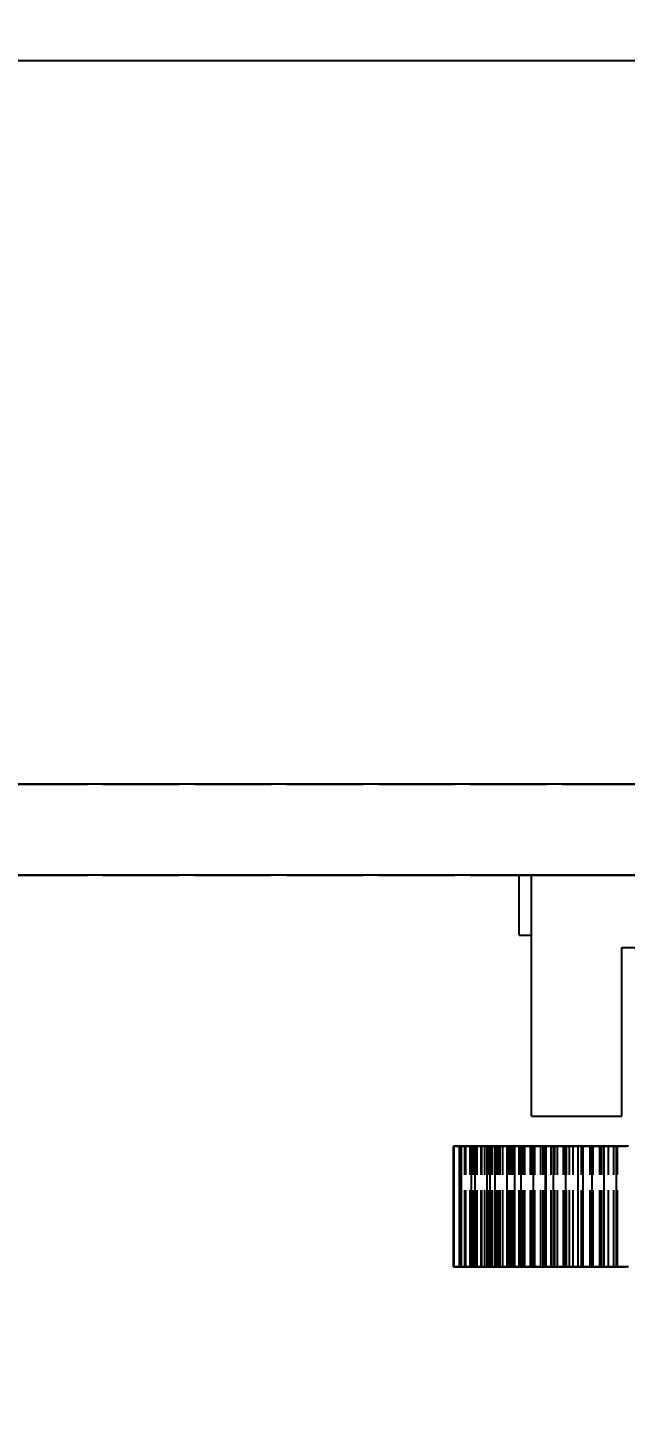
# Model space of a CAD drawing. Header units: millimetres. Extents: x -9 to 243, y -53 to 196.
# Drawn here: x 111.79 to 121.71, y -30.48 to -7.65 of the extents above; entities that cross this region are included whole.
import ezdxf

# ---------------------------------------------------------------- set-up
doc = ezdxf.new("R2010")
doc.units = ezdxf.units.MM
doc.linetypes.add('DASHED', pattern=[1.524, 1.27, -0.254])
for name, color, linetype in [('DIMS', 3, 'CONTINUOUS'), ('HIDDEN', 8, 'DASHED'), ('VISIBLE', 7, 'CONTINUOUS')]:
    doc.layers.add(name, color=color, linetype=linetype)
doc.styles.add('OpenSansCondensed-Light', font='OpenSansCondensed-Light.ttf')
doc.dimstyles.new('EZDXF', dxfattribs={"dimtxt": 0.25, "dimasz": 0.175, "dimexe": 0.375, "dimexo": 0.125, "dimgap": 0.1, "dimtad": 1, "dimlfac": 100, "dimzin": 12, "dimdsep": 46, "dimtxsty": 'OpenSansCondensed-Light', "dimblk": 'ARCHTICK', "dimcen": 2.5, "dimazin": 3, "dimtfac": 0.5, "dimtmove": 2, "dimatfit": 3})

# ---------------------------------------------------------------- blocks, each defined once
blk = doc.blocks.new('_ARCHTICK')
at = {"color": 0, "linetype": 'BYBLOCK', "const_width": 0.15}
blk.add_lwpolyline([(-0.5, -0.5), (0.5, 0.5)], dxfattribs=at)

msp = doc.modelspace()

# ---------------------------------------------------------------- linework, layer by layer
at = {"layer": 'HIDDEN'}
for points in [[(94.75, -20.2), (200.25, -20.2)], [(94.75, -21.71), (200.25, -21.71)], [(119.94793, -21.71), (120.14793, -21.71)], [(119.94793, -21.71), (120.14793, -21.71)], [(119.94793, -21.71), (120.14793, -21.71)], [(119.94793, -21.71), (120.14793, -21.71)], [(119.94793, -21.71), (120.14793, -21.71)], [(119.94793, -21.71), (120.14793, -21.71)], [(119.94793, -22.71), (119.94793, -21.71)], [(119.94793, -22.71), (119.94793, -21.71)], [(119.94793, -22.71), (119.94793, -21.71)], [(119.94793, -22.71), (119.94793, -21.71)], [(119.94793, -22.71), (119.94793, -21.71)], [(120.14793, -21.71), (125.14793, -21.71)], [(120.14793, -25.71), (120.14793, -21.71)], [(120.14793, -21.71), (125.14793, -21.71)], [(120.14793, -22.71), (120.14793, -21.71)], [(120.14793, -22.71), (120.14793, -21.71)], [(120.14793, -22.71), (120.14793, -21.71)], [(120.14793, -22.71), (120.14793, -21.71)], [(120.14793, -22.71), (120.14793, -21.71)], [(120.14793, -22.71), (120.14793, -21.71)], [(119.94793, -22.71), (120.14793, -22.71)], [(119.94793, -22.71), (120.14793, -22.71)], [(119.94793, -22.71), (120.14793, -22.71)], [(119.94793, -22.71), (120.14793, -22.71)], [(119.94793, -22.71), (120.14793, -22.71)], [(121.64793, -22.91), (123.64793, -22.91)], [(121.64793, -25.71), (121.64793, -22.91)], [(120.14793, -25.71), (121.64793, -25.71)], [(119.04371, -26.21), (118.85817, -26.21)], [(118.85817, -26.21), (119.04371, -26.21)], [(118.86992, -26.21), (118.85817, -26.21)], [(118.85817, -28.21), (118.85817, -26.21)], [(119.06054, -26.21), (118.86992, -26.21)], [(118.86992, -28.21), (118.86992, -26.21)], [(119.13321, -26.21), (118.95358, -26.21)], [(118.95358, -26.21), (119.06054, -26.21)], [(118.95358, -26.21), (119.13321, -26.21)], [(118.98876, -26.21), (118.95358, -26.21)], [(118.95358, -28.21), (118.95358, -26.21)], [(119.18362, -26.21), (118.98876, -26.21)], [(118.98876, -28.21), (118.98876, -26.21)], [(119.22961, -26.21), (119.04371, -26.21)], [(119.04371, -26.21), (119.22961, -26.21)], [(119.04371, -28.21), (119.04371, -26.21)], [(119.04371, -28.21), (119.04371, -26.21)], [(119.06054, -26.21), (119.25119, -26.21)], [(119.25119, -26.21), (119.06054, -26.21)], [(119.06054, -28.21), (119.06054, -26.21)], [(119.06054, -28.21), (119.06054, -26.21)], [(119.31351, -26.21), (119.13321, -26.21)], [(119.13321, -26.21), (119.31351, -26.21)], [(119.13321, -28.21), (119.13321, -26.21)], [(119.13321, -28.21), (119.13321, -26.21)], [(119.32863, -26.21), (119.15572, -26.21)], [(119.15572, -26.21), (119.18362, -26.21)], [(119.15572, -26.21), (119.32863, -26.21)], [(119.21418, -26.21), (119.15572, -26.21)], [(119.15572, -28.21), (119.15572, -26.21)], [(119.18362, -26.21), (119.37818, -26.21)], [(119.37818, -26.21), (119.18362, -26.21)], [(119.18362, -28.21), (119.18362, -26.21)], [(119.18362, -28.21), (119.18362, -26.21)], [(119.4124, -26.21), (119.21418, -26.21)], [(119.21418, -28.21), (119.21418, -26.21)], [(119.41581, -26.21), (119.22961, -26.21)], [(119.22961, -26.21), (119.41581, -26.21)], [(119.22961, -28.21), (119.22961, -26.21)], [(119.22961, -28.21), (119.22961, -26.21)], [(119.25119, -26.21), (119.44182, -26.21)], [(119.44182, -26.21), (119.25119, -26.21)], [(119.25119, -28.21), (119.25119, -26.21)], [(119.25119, -28.21), (119.25119, -26.21)], [(119.49447, -26.21), (119.31351, -26.21)], [(119.31351, -26.21), (119.49447, -26.21)], [(119.31351, -28.21), (119.31351, -26.21)], [(119.31351, -28.21), (119.31351, -26.21)], [(119.50254, -26.21), (119.32863, -26.21)], [(119.32863, -26.21), (119.50254, -26.21)], [(119.32863, -28.21), (119.32863, -26.21)], [(119.32863, -28.21), (119.32863, -26.21)], [(119.37818, -26.21), (119.57238, -26.21)], [(119.57238, -26.21), (119.37818, -26.21)], [(119.37818, -28.21), (119.37818, -26.21)], [(119.37818, -28.21), (119.37818, -26.21)], [(119.60999, -26.21), (119.4124, -26.21)], [(119.4124, -28.21), (119.4124, -26.21)], [(119.6023, -26.21), (119.41581, -26.21)], [(119.41581, -26.21), (119.6023, -26.21)], [(119.41581, -28.21), (119.41581, -26.21)], [(119.41581, -28.21), (119.41581, -26.21)], [(119.44182, -26.21), (119.63237, -26.21)], [(119.63237, -26.21), (119.44182, -26.21)], [(119.44182, -28.21), (119.44182, -26.21)], [(119.44182, -28.21), (119.44182, -26.21)], [(119.62911, -26.21), (119.46368, -26.21)], [(119.46368, -26.21), (119.60999, -26.21)], [(119.46368, -26.21), (119.62911, -26.21)], [(119.54516, -26.21), (119.46368, -26.21)], [(119.46368, -28.21), (119.46368, -26.21)], [(119.67605, -26.21), (119.49447, -26.21)], [(119.49447, -26.21), (119.67605, -26.21)], [(119.49447, -28.21), (119.49447, -26.21)], [(119.49447, -28.21), (119.49447, -26.21)], [(119.67744, -26.21), (119.50254, -26.21)], [(119.50254, -26.21), (119.67744, -26.21)], [(119.50254, -28.21), (119.50254, -26.21)], [(119.50254, -28.21), (119.50254, -26.21)], [(119.74585, -26.21), (119.54516, -26.21)], [(119.54516, -28.21), (119.54516, -26.21)], [(119.57238, -26.21), (119.76615, -26.21)], [(119.76615, -26.21), (119.57238, -26.21)], [(119.57238, -28.21), (119.57238, -26.21)], [(119.57238, -28.21), (119.57238, -26.21)], [(119.78903, -26.21), (119.6023, -26.21)], [(119.6023, -26.21), (119.78903, -26.21)], [(119.6023, -28.21), (119.6023, -26.21)], [(119.6023, -28.21), (119.6023, -26.21)], [(119.60999, -26.21), (119.80689, -26.21)], [(119.80689, -26.21), (119.60999, -26.21)], [(119.60999, -28.21), (119.60999, -26.21)], [(119.60999, -28.21), (119.60999, -26.21)], [(119.79585, -26.21), (119.62911, -26.21)], [(119.62911, -26.21), (119.79585, -26.21)], [(119.62911, -28.21), (119.62911, -26.21)], [(119.62911, -28.21), (119.62911, -26.21)], [(119.63237, -26.21), (119.8228, -26.21)], [(119.8228, -26.21), (119.63237, -26.21)], [(119.63237, -28.21), (119.63237, -26.21)], [(119.63237, -28.21), (119.63237, -26.21)], [(119.85825, -26.21), (119.67605, -26.21)], [(119.67605, -26.21), (119.85825, -26.21)], [(119.67605, -28.21), (119.67605, -26.21)], [(119.67605, -28.21), (119.67605, -26.21)], [(119.85331, -26.21), (119.67744, -26.21)], [(119.67744, -26.21), (119.85331, -26.21)], [(119.67744, -28.21), (119.67744, -26.21)], [(119.67744, -28.21), (119.67744, -26.21)], [(119.9456, -26.21), (119.74585, -26.21)], [(119.74585, -28.21), (119.74585, -26.21)], [(119.76615, -26.21), (119.95941, -26.21)], [(119.95941, -26.21), (119.76615, -26.21)], [(119.76615, -28.21), (119.76615, -26.21)], [(119.76615, -28.21), (119.76615, -26.21)], [(119.97596, -26.21), (119.78903, -26.21)], [(119.78903, -26.21), (119.97596, -26.21)], [(119.78903, -28.21), (119.78903, -26.21)], [(119.78903, -28.21), (119.78903, -26.21)], [(119.9639, -26.21), (119.79585, -26.21)], [(119.79585, -26.21), (119.9639, -26.21)], [(119.79585, -28.21), (119.79585, -26.21)], [(119.79585, -28.21), (119.79585, -26.21)], [(119.80689, -26.21), (120.00301, -26.21)], [(120.00301, -26.21), (119.80689, -26.21)], [(119.80689, -28.21), (119.80689, -26.21)], [(119.80689, -28.21), (119.80689, -26.21)], [(119.8228, -26.21), (120.01302, -26.21)], [(120.01302, -26.21), (119.8228, -26.21)], [(119.8228, -28.21), (119.8228, -26.21)], [(119.8228, -28.21), (119.8228, -26.21)], [(120.03017, -26.21), (119.85331, -26.21)], [(119.85331, -26.21), (120.03017, -26.21)], [(119.85331, -28.21), (119.85331, -26.21)], [(119.85331, -28.21), (119.85331, -26.21)], [(120.04106, -26.21), (119.85825, -26.21)], [(119.85825, -26.21), (120.04106, -26.21)], [(119.85825, -28.21), (119.85825, -26.21)], [(119.85825, -28.21), (119.85825, -26.21)], [(120.03329, -26.21), (119.87609, -26.21)], [(119.87609, -26.21), (119.9456, -26.21)], [(119.87609, -26.21), (120.03329, -26.21)], [(119.98022, -26.21), (119.87609, -26.21)], [(119.87609, -28.21), (119.87609, -26.21)], [(119.9456, -26.21), (120.14433, -26.21)], [(120.14433, -26.21), (119.9456, -26.21)], [(119.9456, -28.21), (119.9456, -26.21)], [(119.9456, -28.21), (119.9456, -26.21)], [(119.95941, -26.21), (120.15208, -26.21)], [(120.15208, -26.21), (119.95941, -26.21)], [(119.95941, -28.21), (119.95941, -26.21)], [(119.95941, -28.21), (119.95941, -26.21)], [(120.13327, -26.21), (119.9639, -26.21)], [(119.9639, -26.21), (120.13327, -26.21)], [(119.9639, -28.21), (119.9639, -26.21)], [(119.9639, -28.21), (119.9639, -26.21)], [(119.97596, -28.21), (119.97596, -26.21)], [(119.97596, -28.21), (119.97596, -26.21)], [(120.18249, -26.21), (119.98022, -26.21)], [(119.98022, -28.21), (119.98022, -26.21)], [(120.00301, -26.21), (120.19826, -26.21)], [(120.19826, -26.21), (120.00301, -26.21)], [(120.00301, -28.21), (120.00301, -26.21)], [(120.00301, -28.21), (120.00301, -26.21)], [(120.01302, -26.21), (120.04106, -26.21)], [(120.04106, -26.21), (120.01302, -26.21)], [(120.01302, -28.21), (120.01302, -26.21)], [(120.01302, -28.21), (120.01302, -26.21)], [(120.20803, -26.21), (120.03017, -26.21)], [(120.03017, -26.21), (120.20803, -26.21)], [(120.03017, -28.21), (120.03017, -26.21)], [(120.03017, -28.21), (120.03017, -26.21)], [(120.19211, -26.21), (120.03329, -26.21)], [(120.03329, -26.21), (120.19211, -26.21)], [(120.03329, -28.21), (120.03329, -26.21)], [(120.03329, -28.21), (120.03329, -26.21)], [(120.04106, -28.21), (120.04106, -26.21)], [(120.04106, -28.21), (120.04106, -26.21)], [(120.304, -26.21), (120.13327, -26.21)], [(120.13327, -26.21), (120.304, -26.21)], [(120.13327, -28.21), (120.13327, -26.21)], [(120.13327, -28.21), (120.13327, -26.21)], [(120.14433, -26.21), (120.34192, -26.21)], [(120.34192, -26.21), (120.14433, -26.21)], [(120.14433, -28.21), (120.14433, -26.21)], [(120.14433, -28.21), (120.14433, -26.21)], [(120.15208, -26.21), (120.20803, -26.21)], [(120.20803, -26.21), (120.15208, -26.21)], [(120.15208, -28.21), (120.15208, -26.21)], [(120.15208, -28.21), (120.15208, -26.21)], [(120.38351, -26.21), (120.18249, -26.21)], [(120.18249, -28.21), (120.18249, -26.21)], [(120.35257, -26.21), (120.19211, -26.21)], [(120.19211, -26.21), (120.35257, -26.21)], [(120.19211, -28.21), (120.19211, -26.21)], [(120.19211, -28.21), (120.19211, -26.21)], [(120.19826, -26.21), (120.39251, -26.21)], [(120.39251, -26.21), (120.19826, -26.21)], [(120.19826, -28.21), (120.19826, -26.21)], [(120.19826, -28.21), (120.19826, -26.21)], [(120.20803, -28.21), (120.20803, -26.21)], [(120.20803, -28.21), (120.20803, -26.21)], [(120.47613, -26.21), (120.304, -26.21)], [(120.304, -26.21), (120.47613, -26.21)], [(120.304, -28.21), (120.304, -26.21)], [(120.304, -28.21), (120.304, -26.21)], [(120.34192, -26.21), (120.53828, -26.21)], [(120.53828, -26.21), (120.34192, -26.21)], [(120.34192, -28.21), (120.34192, -26.21)], [(120.34192, -28.21), (120.34192, -26.21)], [(120.5147, -26.21), (120.35257, -26.21)], [(120.35257, -26.21), (120.5147, -26.21)], [(120.35257, -28.21), (120.35257, -26.21)], [(120.35257, -28.21), (120.35257, -26.21)], [(120.58317, -26.21), (120.38351, -26.21)], [(120.38351, -28.21), (120.38351, -26.21)], [(120.53938, -26.21), (120.39111, -26.21)], [(120.39111, -26.21), (120.58317, -26.21)], [(120.39111, -26.21), (120.53938, -26.21)], [(120.51743, -26.21), (120.39111, -26.21)], [(120.39111, -28.21), (120.39111, -26.21)], [(120.39251, -26.21), (120.47613, -26.21)], [(120.47613, -26.21), (120.39251, -26.21)], [(120.39251, -28.21), (120.39251, -26.21)], [(120.39251, -28.21), (120.39251, -26.21)], [(120.47613, -28.21), (120.47613, -26.21)], [(120.47613, -28.21), (120.47613, -26.21)], [(120.67853, -26.21), (120.5147, -26.21)], [(120.5147, -26.21), (120.67853, -26.21)], [(120.5147, -28.21), (120.5147, -26.21)], [(120.5147, -28.21), (120.5147, -26.21)], [(120.72038, -26.21), (120.51743, -26.21)], [(120.51743, -28.21), (120.51743, -26.21)], [(120.53828, -26.21), (120.73325, -26.21)], [(120.73325, -26.21), (120.53828, -26.21)], [(120.53828, -28.21), (120.53828, -26.21)], [(120.53828, -28.21), (120.53828, -26.21)], [(120.68958, -26.21), (120.53938, -26.21)], [(120.53938, -26.21), (120.68958, -26.21)], [(120.53938, -28.21), (120.53938, -26.21)], [(120.53938, -28.21), (120.53938, -26.21)], [(120.58317, -26.21), (120.78136, -26.21)], [(120.78136, -26.21), (120.58317, -26.21)], [(120.58317, -28.21), (120.58317, -26.21)], [(120.58317, -28.21), (120.58317, -26.21)], [(120.84415, -26.21), (120.67853, -26.21)], [(120.67853, -26.21), (120.84415, -26.21)], [(120.67853, -28.21), (120.67853, -26.21)], [(120.67853, -28.21), (120.67853, -26.21)], [(120.84173, -26.21), (120.68958, -26.21)], [(120.68958, -26.21), (120.84173, -26.21)], [(120.68958, -28.21), (120.68958, -26.21)], [(120.68958, -28.21), (120.68958, -26.21)], [(120.92176, -26.21), (120.72038, -26.21)], [(120.72038, -28.21), (120.72038, -26.21)], [(120.73325, -26.21), (120.84415, -26.21)], [(120.84415, -26.21), (120.73325, -26.21)], [(120.73325, -28.21), (120.73325, -26.21)], [(120.73325, -28.21), (120.73325, -26.21)], [(120.78136, -26.21), (120.97794, -26.21)], [(120.97794, -26.21), (120.78136, -26.21)], [(120.78136, -28.21), (120.78136, -26.21)], [(120.78136, -28.21), (120.78136, -26.21)], [(120.99587, -26.21), (120.84173, -26.21)], [(120.84173, -26.21), (120.99587, -26.21)], [(120.84173, -28.21), (120.84173, -26.21)], [(120.84173, -28.21), (120.84173, -26.21)], [(120.84415, -28.21), (120.84415, -26.21)], [(120.84415, -28.21), (120.84415, -26.21)], [(121.12146, -26.21), (120.92176, -26.21)], [(120.92176, -28.21), (120.92176, -26.21)], [(120.97794, -26.21), (121.17276, -26.21)], [(121.17276, -26.21), (120.97794, -26.21)], [(120.97794, -28.21), (120.97794, -26.21)], [(120.97794, -28.21), (120.97794, -26.21)], [(121.15208, -26.21), (120.99587, -26.21)], [(120.99587, -26.21), (121.15208, -26.21)], [(120.99587, -28.21), (120.99587, -26.21)], [(120.99587, -28.21), (120.99587, -26.21)], [(121.14511, -26.21), (121.00643, -26.21)], [(121.00643, -26.21), (121.12146, -26.21)], [(121.00643, -26.21), (121.14511, -26.21)], [(121.15437, -26.21), (121.00643, -26.21)], [(121.00643, -28.21), (121.00643, -26.21)], [(121.12146, -26.21), (121.31936, -26.21)], [(121.31936, -26.21), (121.12146, -26.21)], [(121.12146, -28.21), (121.12146, -26.21)], [(121.12146, -28.21), (121.12146, -26.21)], [(121.28602, -26.21), (121.14511, -26.21)], [(121.14511, -26.21), (121.28602, -26.21)], [(121.14511, -28.21), (121.14511, -26.21)], [(121.14511, -28.21), (121.14511, -26.21)], [(121.31045, -26.21), (121.15208, -26.21)], [(121.15208, -26.21), (121.31045, -26.21)], [(121.15208, -28.21), (121.15208, -26.21)], [(121.15208, -28.21), (121.15208, -26.21)], [(121.3571, -26.21), (121.15437, -26.21)], [(121.15437, -28.21), (121.15437, -26.21)], [(121.17276, -26.21), (121.31045, -26.21)], [(121.31045, -26.21), (121.17276, -26.21)], [(121.17276, -28.21), (121.17276, -26.21)], [(121.17276, -28.21), (121.17276, -26.21)], [(121.42918, -26.21), (121.28602, -26.21)], [(121.28602, -26.21), (121.42918, -26.21)], [(121.28602, -28.21), (121.28602, -26.21)], [(121.28602, -28.21), (121.28602, -26.21)], [(121.31045, -28.21), (121.31045, -26.21)], [(121.31045, -28.21), (121.31045, -26.21)], [(121.31936, -26.21), (121.51529, -26.21)], [(121.51529, -26.21), (121.31936, -26.21)], [(121.31936, -28.21), (121.31936, -26.21)], [(121.31936, -28.21), (121.31936, -26.21)], [(121.55794, -26.21), (121.3571, -26.21)], [(121.3571, -28.21), (121.3571, -26.21)], [(121.57466, -26.21), (121.42918, -26.21)], [(121.42918, -26.21), (121.57466, -26.21)], [(121.42918, -28.21), (121.42918, -26.21)], [(121.42918, -28.21), (121.42918, -26.21)], [(121.51529, -26.21), (121.70908, -26.21)], [(121.70908, -26.21), (121.51529, -26.21)], [(121.51529, -28.21), (121.51529, -26.21)], [(121.51529, -28.21), (121.51529, -26.21)], [(121.7568, -26.21), (121.55794, -26.21)], [(121.55794, -28.21), (121.55794, -26.21)], [(121.72254, -26.21), (121.57466, -26.21)], [(121.57466, -26.21), (121.72254, -26.21)], [(121.57466, -28.21), (121.57466, -26.21)], [(121.57466, -28.21), (121.57466, -26.21)], [(119.04371, -28.21), (118.85817, -28.21)], [(118.85817, -28.21), (119.04371, -28.21)], [(118.86992, -28.21), (118.85817, -28.21)], [(119.06054, -28.21), (118.86992, -28.21)], [(119.13321, -28.21), (118.95358, -28.21)], [(118.95358, -28.21), (119.06054, -28.21)], [(118.95358, -28.21), (119.13321, -28.21)], [(118.98876, -28.21), (118.95358, -28.21)], [(119.18362, -28.21), (118.98876, -28.21)], [(119.22961, -28.21), (119.04371, -28.21)], [(119.04371, -28.21), (119.22961, -28.21)], [(119.06054, -28.21), (119.25119, -28.21)], [(119.25119, -28.21), (119.06054, -28.21)], [(119.31351, -28.21), (119.13321, -28.21)], [(119.13321, -28.21), (119.31351, -28.21)], [(119.32863, -28.21), (119.15572, -28.21)], [(119.15572, -28.21), (119.18362, -28.21)], [(119.15572, -28.21), (119.32863, -28.21)], [(119.21418, -28.21), (119.15572, -28.21)], [(119.18362, -28.21), (119.37818, -28.21)], [(119.37818, -28.21), (119.18362, -28.21)], [(119.4124, -28.21), (119.21418, -28.21)], [(119.41581, -28.21), (119.22961, -28.21)], [(119.22961, -28.21), (119.41581, -28.21)], [(119.25119, -28.21), (119.44182, -28.21)], [(119.44182, -28.21), (119.25119, -28.21)], [(119.49447, -28.21), (119.31351, -28.21)], [(119.31351, -28.21), (119.49447, -28.21)], [(119.50254, -28.21), (119.32863, -28.21)], [(119.32863, -28.21), (119.50254, -28.21)], [(119.37818, -28.21), (119.57238, -28.21)], [(119.57238, -28.21), (119.37818, -28.21)], [(119.60999, -28.21), (119.4124, -28.21)], [(119.6023, -28.21), (119.41581, -28.21)], [(119.41581, -28.21), (119.6023, -28.21)], [(119.44182, -28.21), (119.63237, -28.21)], [(119.63237, -28.21), (119.44182, -28.21)], [(119.62911, -28.21), (119.46368, -28.21)], [(119.46368, -28.21), (119.60999, -28.21)], [(119.46368, -28.21), (119.62911, -28.21)], [(119.54516, -28.21), (119.46368, -28.21)], [(119.67605, -28.21), (119.49447, -28.21)], [(119.49447, -28.21), (119.67605, -28.21)], [(119.67744, -28.21), (119.50254, -28.21)], [(119.50254, -28.21), (119.67744, -28.21)], [(119.74585, -28.21), (119.54516, -28.21)], [(119.57238, -28.21), (119.76615, -28.21)], [(119.76615, -28.21), (119.57238, -28.21)], [(119.78903, -28.21), (119.6023, -28.21)], [(119.6023, -28.21), (119.78903, -28.21)], [(119.60999, -28.21), (119.80689, -28.21)], [(119.80689, -28.21), (119.60999, -28.21)], [(119.79585, -28.21), (119.62911, -28.21)], [(119.62911, -28.21), (119.79585, -28.21)], [(119.63237, -28.21), (119.8228, -28.21)], [(119.8228, -28.21), (119.63237, -28.21)], [(119.85825, -28.21), (119.67605, -28.21)], [(119.67605, -28.21), (119.85825, -28.21)], [(119.85331, -28.21), (119.67744, -28.21)], [(119.67744, -28.21), (119.85331, -28.21)], [(119.9456, -28.21), (119.74585, -28.21)], [(119.76615, -28.21), (119.95941, -28.21)], [(119.95941, -28.21), (119.76615, -28.21)], [(119.97596, -28.21), (119.78903, -28.21)], [(119.78903, -28.21), (119.97596, -28.21)], [(119.9639, -28.21), (119.79585, -28.21)], [(119.79585, -28.21), (119.9639, -28.21)], [(119.80689, -28.21), (120.00301, -28.21)], [(120.00301, -28.21), (119.80689, -28.21)], [(119.8228, -28.21), (120.01302, -28.21)], [(120.01302, -28.21), (119.8228, -28.21)], [(120.03017, -28.21), (119.85331, -28.21)], [(119.85331, -28.21), (120.03017, -28.21)], [(120.04106, -28.21), (119.85825, -28.21)], [(119.85825, -28.21), (120.04106, -28.21)], [(120.03329, -28.21), (119.87609, -28.21)], [(119.87609, -28.21), (119.9456, -28.21)], [(119.87609, -28.21), (120.03329, -28.21)], [(119.98022, -28.21), (119.87609, -28.21)], [(119.9456, -28.21), (120.14433, -28.21)], [(120.14433, -28.21), (119.9456, -28.21)], [(119.95941, -28.21), (120.15208, -28.21)], [(120.15208, -28.21), (119.95941, -28.21)], [(120.13327, -28.21), (119.9639, -28.21)], [(119.9639, -28.21), (120.13327, -28.21)], [(120.18249, -28.21), (119.98022, -28.21)], [(120.00301, -28.21), (120.19826, -28.21)], [(120.19826, -28.21), (120.00301, -28.21)], [(120.01302, -28.21), (120.04106, -28.21)], [(120.04106, -28.21), (120.01302, -28.21)], [(120.20803, -28.21), (120.03017, -28.21)], [(120.03017, -28.21), (120.20803, -28.21)], [(120.19211, -28.21), (120.03329, -28.21)], [(120.03329, -28.21), (120.19211, -28.21)], [(120.304, -28.21), (120.13327, -28.21)], [(120.13327, -28.21), (120.304, -28.21)], [(120.14433, -28.21), (120.34192, -28.21)], [(120.34192, -28.21), (120.14433, -28.21)], [(120.15208, -28.21), (120.20803, -28.21)], [(120.20803, -28.21), (120.15208, -28.21)], [(120.38351, -28.21), (120.18249, -28.21)], [(120.35257, -28.21), (120.19211, -28.21)], [(120.19211, -28.21), (120.35257, -28.21)], [(120.19826, -28.21), (120.39251, -28.21)], [(120.39251, -28.21), (120.19826, -28.21)], [(120.47613, -28.21), (120.304, -28.21)], [(120.304, -28.21), (120.47613, -28.21)], [(120.34192, -28.21), (120.53828, -28.21)], [(120.53828, -28.21), (120.34192, -28.21)], [(120.5147, -28.21), (120.35257, -28.21)], [(120.35257, -28.21), (120.5147, -28.21)], [(120.58317, -28.21), (120.38351, -28.21)], [(120.53938, -28.21), (120.39111, -28.21)], [(120.39111, -28.21), (120.58317, -28.21)], [(120.39111, -28.21), (120.53938, -28.21)], [(120.51743, -28.21), (120.39111, -28.21)], [(120.39251, -28.21), (120.47613, -28.21)], [(120.47613, -28.21), (120.39251, -28.21)], [(120.67853, -28.21), (120.5147, -28.21)], [(120.5147, -28.21), (120.67853, -28.21)], [(120.72038, -28.21), (120.51743, -28.21)], [(120.53828, -28.21), (120.73325, -28.21)], [(120.73325, -28.21), (120.53828, -28.21)], [(120.68958, -28.21), (120.53938, -28.21)], [(120.53938, -28.21), (120.68958, -28.21)], [(120.58317, -28.21), (120.78136, -28.21)], [(120.78136, -28.21), (120.58317, -28.21)], [(120.84415, -28.21), (120.67853, -28.21)], [(120.67853, -28.21), (120.84415, -28.21)], [(120.84173, -28.21), (120.68958, -28.21)], [(120.68958, -28.21), (120.84173, -28.21)], [(120.92176, -28.21), (120.72038, -28.21)], [(120.73325, -28.21), (120.84415, -28.21)], [(120.84415, -28.21), (120.73325, -28.21)], [(120.78136, -28.21), (120.97794, -28.21)], [(120.97794, -28.21), (120.78136, -28.21)], [(120.99587, -28.21), (120.84173, -28.21)], [(120.84173, -28.21), (120.99587, -28.21)], [(121.12146, -28.21), (120.92176, -28.21)], [(120.97794, -28.21), (121.17276, -28.21)], [(121.17276, -28.21), (120.97794, -28.21)], [(121.15208, -28.21), (120.99587, -28.21)], [(120.99587, -28.21), (121.15208, -28.21)], [(121.14511, -28.21), (121.00643, -28.21)], [(121.00643, -28.21), (121.12146, -28.21)], [(121.00643, -28.21), (121.14511, -28.21)], [(121.15437, -28.21), (121.00643, -28.21)], [(121.12146, -28.21), (121.31936, -28.21)], [(121.31936, -28.21), (121.12146, -28.21)], [(121.28602, -28.21), (121.14511, -28.21)], [(121.14511, -28.21), (121.28602, -28.21)], [(121.31045, -28.21), (121.15208, -28.21)], [(121.15208, -28.21), (121.31045, -28.21)], [(121.3571, -28.21), (121.15437, -28.21)], [(121.17276, -28.21), (121.31045, -28.21)], [(121.31045, -28.21), (121.17276, -28.21)], [(121.42918, -28.21), (121.28602, -28.21)], [(121.28602, -28.21), (121.42918, -28.21)], [(121.31936, -28.21), (121.51529, -28.21)], [(121.51529, -28.21), (121.31936, -28.21)], [(121.55794, -28.21), (121.3571, -28.21)], [(121.57466, -28.21), (121.42918, -28.21)], [(121.42918, -28.21), (121.57466, -28.21)], [(121.51529, -28.21), (121.70908, -28.21)], [(121.70908, -28.21), (121.51529, -28.21)], [(121.7568, -28.21), (121.55794, -28.21)], [(121.72254, -28.21), (121.57466, -28.21)], [(121.57466, -28.21), (121.72254, -28.21)]]:
    msp.add_lwpolyline(points, dxfattribs=at)
at = {"layer": 'VISIBLE'}
for points in [[(200.25, -20.2), (94.75, -20.2)], [(200.25, -21.71), (94.75, -21.71)], [(119.94793, -22.71), (119.94793, -21.71)], [(120.14793, -25.71), (120.14793, -21.71)], [(119.94793, -22.71), (120.14793, -22.71)], [(121.64793, -22.91), (123.64793, -22.91)], [(121.64793, -25.71), (121.64793, -22.91)], [(120.14793, -25.71), (121.64793, -25.71)], [(118.85817, -26.21), (118.86992, -26.21)], [(118.85817, -28.21), (118.85817, -26.21)], [(118.86992, -26.21), (118.95358, -26.21)], [(118.86992, -28.21), (118.86992, -26.21)], [(118.95358, -26.21), (118.98876, -26.21)], [(118.95358, -28.21), (118.95358, -26.21)], [(118.98876, -26.21), (119.15572, -26.21)], [(118.98876, -28.21), (118.98876, -26.21)], [(119.15572, -26.21), (119.21418, -26.21)], [(119.15572, -28.21), (119.15572, -26.21)], [(119.21418, -26.21), (119.4124, -26.21)], [(119.21418, -28.21), (119.21418, -26.21)], [(119.4124, -26.21), (119.46368, -26.21)], [(119.4124, -28.21), (119.4124, -26.21)], [(119.46368, -26.21), (119.54516, -26.21)], [(119.46368, -28.21), (119.46368, -26.21)], [(119.54516, -26.21), (119.74585, -26.21)], [(119.54516, -28.21), (119.54516, -26.21)], [(119.74585, -26.21), (119.87609, -26.21)], [(119.74585, -28.21), (119.74585, -26.21)], [(119.87609, -26.21), (119.98022, -26.21)], [(119.87609, -28.21), (119.87609, -26.21)], [(119.98022, -26.21), (120.18249, -26.21)], [(119.98022, -28.21), (119.98022, -26.21)], [(120.18249, -26.21), (120.38351, -26.21)], [(120.18249, -28.21), (120.18249, -26.21)], [(120.38351, -26.21), (120.39111, -26.21)], [(120.38351, -28.21), (120.38351, -26.21)], [(120.39111, -26.21), (120.51743, -26.21)], [(120.39111, -28.21), (120.39111, -26.21)], [(120.51743, -26.21), (120.72038, -26.21)], [(120.51743, -28.21), (120.51743, -26.21)], [(120.72038, -26.21), (120.92176, -26.21)], [(120.72038, -28.21), (120.72038, -26.21)], [(120.92176, -26.21), (121.00643, -26.21)], [(120.92176, -28.21), (120.92176, -26.21)], [(121.00643, -26.21), (121.15437, -26.21)], [(121.00643, -28.21), (121.00643, -26.21)], [(121.15437, -26.21), (121.3571, -26.21)], [(121.15437, -28.21), (121.15437, -26.21)], [(121.3571, -26.21), (121.55794, -26.21)], [(121.3571, -28.21), (121.3571, -26.21)], [(121.55794, -26.21), (121.71931, -26.21)], [(121.55794, -28.21), (121.55794, -26.21)], [(118.85817, -28.21), (118.86992, -28.21)], [(118.86992, -28.21), (118.95358, -28.21)], [(118.95358, -28.21), (118.98876, -28.21)], [(118.98876, -28.21), (119.15572, -28.21)], [(119.15572, -28.21), (119.21418, -28.21)], [(119.21418, -28.21), (119.4124, -28.21)], [(119.4124, -28.21), (119.46368, -28.21)], [(119.46368, -28.21), (119.54516, -28.21)], [(119.54516, -28.21), (119.74585, -28.21)], [(119.74585, -28.21), (119.87609, -28.21)], [(119.87609, -28.21), (119.98022, -28.21)], [(119.98022, -28.21), (120.18249, -28.21)], [(120.18249, -28.21), (120.38351, -28.21)], [(120.38351, -28.21), (120.39111, -28.21)], [(120.39111, -28.21), (120.51743, -28.21)], [(120.51743, -28.21), (120.72038, -28.21)], [(120.72038, -28.21), (120.92176, -28.21)], [(120.92176, -28.21), (121.00643, -28.21)], [(121.00643, -28.21), (121.15437, -28.21)], [(121.15437, -28.21), (121.3571, -28.21)], [(121.3571, -28.21), (121.55794, -28.21)], [(121.55794, -28.21), (121.71931, -28.21)]]:
    msp.add_lwpolyline(points, dxfattribs=at)

# ---------------------------------------------------------------- dimensions: what is measured, and where the dimension line sits
at = {"layer": 'DIMS'}
msp.add_linear_dim(base=(87.75, -20.2), p1=(140.35, -20.2), p2=(140.35, -8.2), angle=90, dimstyle='EZDXF', override={"dimtxt": 1.6, "dimasz": 1, "dimexe": 0.6, "dimexo": 0.5, "dimdec": 2}, dxfattribs=at).render()
msp.add_linear_dim(base=(93.75, -52.71), p1=(93.75, -21.71), p2=(201.25, -21.71), dimstyle='EZDXF', override={"dimtxt": 1.6, "dimasz": 1, "dimexe": 0.6, "dimexo": 0.5, "dimdec": 2}, dxfattribs=at).render()

doc.saveas('drawing.dxf')
